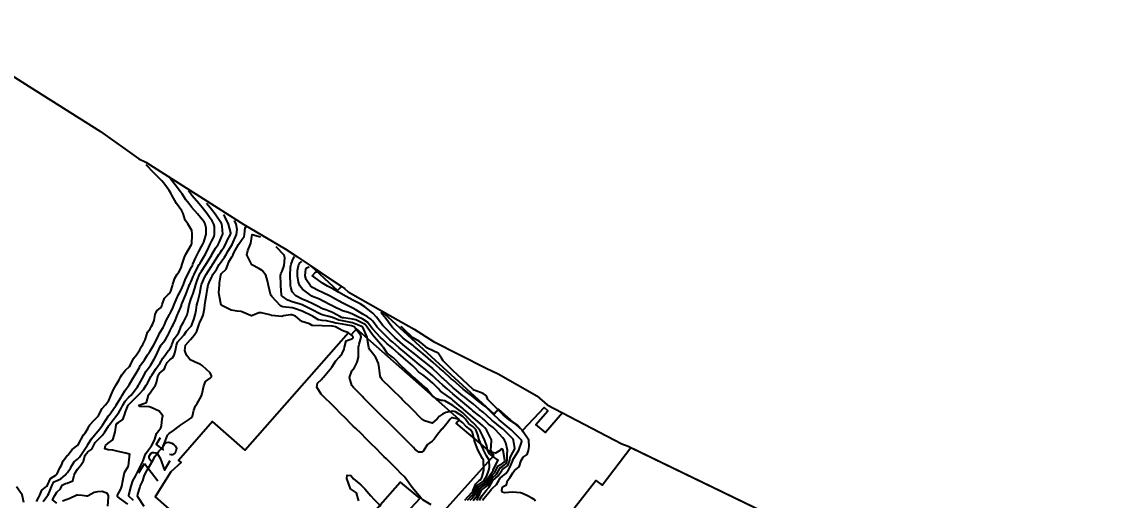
# Model space of a CAD drawing. Header units: metres. Extents: x 307586 to 320046, y 7427249 to 7434250.
# Drawn here: x 311920.1 to 312136.7, y 7432138.3 to 7432232.8 of the extents above; entities that cross this region are included whole.
import ezdxf
from ezdxf.enums import TextEntityAlignment as Align

# ---------------------------------------------------------------- set-up
doc = ezdxf.new("R2010")
doc.units = ezdxf.units.M
doc.header["$MEASUREMENT"] = 0
for name, color, linetype in [('Area', 45, 'Continuous'), ('Cotas', 45, 'Continuous'), ('Curvas de Nivel 1m', 11, 'Continuous'), ('Curvas de Nivel 5m', 15, 'Continuous'), ('Edificações', 30, 'Continuous')]:
    doc.layers.add(name, color=color, linetype=linetype)
doc.styles.add('Style-STANDARD', font='STANDARD.shx')

msp = doc.modelspace()

# ---------------------------------------------------------------- linework, layer by layer
at = {"layer": 'Area'}
msp.add_polyline3d([(311901.35, 7432232.8, 719.71), (311921.49, 7432220.05, 719.73), (311935.56, 7432211.12, 719.61), (311943.19, 7432205.7, 719.71), (311944.55, 7432205.05, 719.75), (311963.91, 7432192.76, 725.03), (311972.11, 7432187.94, 727.33), (311974.38, 7432186.45, 735.1), (311983.79, 7432180.11, 730.23), (311984.56, 7432179.41, 730), (311993.38, 7432174.41, 730.8), (311997.56, 7432172.08, 731.86), (312001.37, 7432169.6, 732.36), (312011.8, 7432164.34, 738.48), (312014.19, 7432163.19, 738.54), (312021.83, 7432158.84, 737.63), (312023.85, 7432157.1, 737.73), (312038.64, 7432149.41, 734.71), (312039.84, 7432148.93, 734.97), (312091.44, 7432123.96, 744.19)], dxfattribs=at)
at = {"layer": 'Curvas de Nivel 1m', "flags": 128}
for points, elevation in [([(311924.23, 7432137.96), (311924.98, 7432138.94), (311925.18, 7432139.22), (311925.36, 7432139.58), (311926.01, 7432141.2), (311926.37, 7432141.84), (311927.02, 7432142.16), (311927.77, 7432142.44), (311928.58, 7432143.17), (311928.78, 7432143.43), (311929.04, 7432143.74), (311929.66, 7432144.55), (311929.97, 7432145.16), (311930.37, 7432145.85), (311931.07, 7432146.36), (311931.46, 7432146.76), (311931.68, 7432147.14), (311932.88, 7432148.9), (311933.04, 7432149.12), (311933.1, 7432149.24), (311933.84, 7432150.39), (311934.4, 7432151.11), (311934.72, 7432151.52), (311935.14, 7432151.94), (311935.66, 7432152.58), (311935.99, 7432153.09), (311937.17, 7432154.89), (311937.25, 7432154.99), (311937.3, 7432155.07), (311938.07, 7432156.18), (311938.71, 7432157.05), (311938.91, 7432157.35), (311939.21, 7432157.87), (311939.66, 7432158.61), (311939.94, 7432159.04), (311940.43, 7432159.84), (311941.24, 7432161.03), (311941.99, 7432162.29), (311942.47, 7432163.01), (311943.29, 7432164.48), (311943.45, 7432164.84), (311943.55, 7432165), (311944.29, 7432166.01), (311944.87, 7432166.98), (311945.05, 7432167.26), (311945.33, 7432167.66), (311946.11, 7432168.97), (311946.9, 7432170.5), (311947.09, 7432170.95), (311947.18, 7432171.14), (311947.37, 7432171.43), (311947.96, 7432172.37), (311948.22, 7432172.94), (311948.56, 7432173.78), (311949.22, 7432174.93), (311949.29, 7432175.05), (311949.42, 7432175.27), (311949.95, 7432176.41), (311950.15, 7432176.92), (311950.53, 7432177.84), (311951.02, 7432178.91), (311951.17, 7432179.21), (311951.47, 7432179.72), (311952, 7432180.9), (311952.4, 7432181.99), (311952.82, 7432182.89), (311953.53, 7432184.24), (311953.74, 7432184.67), (311953.83, 7432184.88), (311954.34, 7432186.08), (311954.76, 7432186.87), (311955.05, 7432187.39), (311955.58, 7432188.39), (311955.81, 7432188.86), (311955.98, 7432189.25), (311956.47, 7432190.85), (311956.48, 7432191.99), (311956.28, 7432192.85), (311956.06, 7432193.27), (311955.64, 7432193.82), (311954.76, 7432194.87), (311953.67, 7432196.13), (311953.02, 7432196.89), (311952.43, 7432197.64), (311951.7, 7432198.79), (311951.62, 7432198.91), (311951.41, 7432199.21), (311950.36, 7432200.6), (311949.35, 7432201.86)], 721), ([(311926.97, 7432137.65), (311926.09, 7432138.32), (311926.55, 7432139.2), (311926.99, 7432139.86), (311927.67, 7432140.51), (311928.02, 7432141.18), (311928.67, 7432141.51), (311929.01, 7432141.6), (311930.11, 7432142.06), (311930.4, 7432143.16), (311930.56, 7432143.63), (311931.05, 7432144.37), (311931.73, 7432145.14), (311932.24, 7432145.96), (311932.57, 7432147.13), (311933.09, 7432147.82), (311933.87, 7432148.33), (311934.27, 7432149.11), (311934.55, 7432149.67), (311935.11, 7432150.25), (311935.98, 7432151.09), (311936.47, 7432151.74), (311937.15, 7432152.87), (311937.22, 7432153), (311937.27, 7432153.07), (311938.06, 7432154.16), (311938.79, 7432155.05), (311938.96, 7432155.27), (311939.18, 7432155.57), (311939.76, 7432156.48), (311940.02, 7432157.04), (311940.45, 7432157.8), (311941.22, 7432158.58), (311941.65, 7432159.02), (311942.91, 7432160.67), (311943.13, 7432161), (311943.17, 7432161.07), (311943.25, 7432161.18), (311943.91, 7432162.34), (311944.22, 7432162.99), (311944.58, 7432163.68), (311945.29, 7432164.62), (311945.53, 7432164.98), (311946.17, 7432166.11), (311946.66, 7432166.96), (311947.34, 7432168.47), (311947.49, 7432168.8), (311947.59, 7432168.95), (311948.39, 7432169.91), (311948.96, 7432170.93), (311949.1, 7432171.2), (311949.38, 7432171.76), (311949.77, 7432172.55), (311949.94, 7432172.92), (311950.4, 7432173.92), (311950.82, 7432174.92), (311950.99, 7432175.35), (311951.44, 7432176.4), (311951.59, 7432176.76), (311951.63, 7432176.91), (311951.73, 7432177.19), (311952.44, 7432178.9), (311953.05, 7432180.46), (311953.21, 7432180.88), (311953.29, 7432181.08), (311953.49, 7432181.5), (311953.92, 7432182.46), (311954.09, 7432182.87), (311954.54, 7432183.86), (311955.12, 7432184.86), (311955.27, 7432185.13), (311955.54, 7432185.55), (311956.04, 7432186.37), (311956.31, 7432186.85), (311956.97, 7432188.24), (311957.25, 7432188.84), (311957.59, 7432189.54), (311958.03, 7432190.39), (311958.15, 7432190.82), (311958.14, 7432192.32), (311958.01, 7432192.83), (311957.64, 7432193.49), (311957.07, 7432194.27), (311956.64, 7432194.85), (311955.67, 7432196.1), (311955.03, 7432196.87), (311953.7, 7432198.42), (311953.5, 7432198.68), (311953.35, 7432198.89), (311953.15, 7432199.17), (311952.97, 7432199.38)], 722), ([(311940.97, 7432137.43), (311939.36, 7432138.66), (311938.98, 7432138.95), (311938.92, 7432139.05), (311938.92, 7432139.12), (311938.98, 7432139.25), (311939.61, 7432140.43), (311939.79, 7432141.04), (311939.99, 7432142.07), (311940.17, 7432143.04), (311940.34, 7432143.73), (311941.05, 7432144.89), (311941.1, 7432145.03), (311941.29, 7432146.82), (311941.34, 7432147.03), (311941.37, 7432147.31), (311941.09, 7432147.43), (311940.61, 7432147.51), (311939.09, 7432147.9), (311938.01, 7432148.14), (311937.09, 7432148.22), (311936.43, 7432148.41), (311936.55, 7432149.08), (311937.11, 7432149.51), (311938, 7432150.18), (311938.28, 7432151.06), (311938.46, 7432151.73), (311938.7, 7432153.05), (311938.84, 7432153.37), (311939.16, 7432153.61), (311940.01, 7432154.2), (311940.3, 7432155.04), (311940.52, 7432155.7), (311941.09, 7432157.03), (311941.13, 7432157.1), (311941.2, 7432157.18), (311943.06, 7432159), (311943.22, 7432159.17), (311944.09, 7432160.14), (311944.64, 7432160.99), (311944.85, 7432161.39), (311945.26, 7432162.11), (311945.56, 7432162.68), (311945.72, 7432162.97), (311946.62, 7432164.29), (311947.08, 7432164.95), (311947.17, 7432165.08), (311947.3, 7432165.29), (311947.94, 7432166.31), (311948.36, 7432166.94), (311948.74, 7432167.52), (311949.34, 7432168.25), (311949.59, 7432168.68), (311949.66, 7432168.93), (311950.12, 7432170.16), (311950.76, 7432170.92), (311951.03, 7432171.25), (311951.38, 7432172.28), (311951.55, 7432172.74), (311951.64, 7432172.91), (311951.96, 7432173.47), (311952.71, 7432174.89), (311952.88, 7432175.43), (311953.13, 7432176.88), (311953.45, 7432177.95), (311953.72, 7432178.62), (311953.81, 7432178.88), (311954.21, 7432180.14), (311954.43, 7432180.87), (311954.7, 7432181.66), (311955.15, 7432182.86), (311955.27, 7432183.11), (311955.52, 7432183.51), (311956.41, 7432184.85), (311956.84, 7432185.54), (311957.56, 7432186.78), (311957.58, 7432186.81), (311957.59, 7432186.83), (311958.32, 7432188.08), (311958.82, 7432188.82), (311959.1, 7432189.3), (311959.6, 7432190.43), (311959.71, 7432190.7), (311959.74, 7432190.81), (311959.63, 7432192.41), (311959.56, 7432192.81), (311959.51, 7432192.94), (311958.25, 7432194.82), (311957.35, 7432196), (311956.55, 7432196.93)], 723), ([(311942.13, 7432138.17), (311941.22, 7432139.03), (311941.17, 7432139.21), (311941.64, 7432141.02), (311942, 7432142.04), (311942.48, 7432143.01), (311943.04, 7432144.07), (311943.34, 7432144.71), (311943.48, 7432145), (311944.01, 7432146.05), (311944.38, 7432146.99), (311944.58, 7432147.49), (311945.1, 7432148.2), (311945.66, 7432148.97), (311946.27, 7432150.12), (311946.51, 7432150.96), (311946.63, 7432151.45), (311947.14, 7432151.99), (311947.54, 7432152.55), (311947.65, 7432152.95), (311947.78, 7432154.33), (311947.94, 7432154.94), (311947.19, 7432155.85), (311945.59, 7432156.59), (311945.2, 7432156.67), (311943.42, 7432156.78), (311943.2, 7432156.89), (311943.18, 7432157), (311943.2, 7432157.02), (311944.66, 7432157.53), (311945.1, 7432158.98), (311945.14, 7432159.07), (311945.23, 7432159.2), (311946.44, 7432160.96), (311946.67, 7432161.54), (311946.98, 7432162.95), (311947.28, 7432163.38), (311948.17, 7432164.06), (311948.51, 7432164.94), (311948.75, 7432165.48), (311949.31, 7432165.99), (311949.85, 7432166.39), (311950.15, 7432166.92), (311950.43, 7432167.83), (311950.59, 7432168.92), (311950.79, 7432169.48), (311951.35, 7432170.06), (311952.11, 7432170.9), (311952.61, 7432171.66), (311953.39, 7432172.49), (311953.58, 7432172.69), (311953.67, 7432172.88), (311954.11, 7432174.17), (311954.33, 7432174.87), (311954.47, 7432175.83), (311954.63, 7432176.87), (311954.8, 7432177.51), (311955.14, 7432178.86), (311955.2, 7432179.13), (311955.48, 7432180.64), (311955.55, 7432180.86), (311956.12, 7432182.24), (311956.44, 7432182.85), (311957.53, 7432184.53), (311957.65, 7432184.71), (311957.72, 7432184.83), (311958.42, 7432185.95), (311959, 7432186.82), (311959.23, 7432187.15), (311959.57, 7432187.65), (311960.03, 7432188.35), (311960.27, 7432188.8), (311960.7, 7432189.69), (311961.26, 7432190.79), (311961.32, 7432191.08), (311960.88, 7432192.8), (311960.16, 7432194.3), (311959.93, 7432194.67)], 724), ([(312000.97, 7432137.32), (311999.32, 7432138.33), (311998.99, 7432138.67), (311997.54, 7432140.34), (311997.01, 7432141.01), (311996.07, 7432142.36), (311995.59, 7432142.92), (311995.04, 7432143.48), (311994.15, 7432144.39), (311993.07, 7432145.46), (311992.09, 7432146.41), (311991.58, 7432146.91), (311991.09, 7432147.42), (311990.1, 7432148.44), (311989.11, 7432149.41), (311988.06, 7432150.46), (311987.14, 7432151.38), (311985.97, 7432152.49), (311985.55, 7432152.89), (311985.16, 7432153.28), (311983.94, 7432154.51), (311983.18, 7432155.26), (311981.9, 7432156.54), (311981.55, 7432156.88), (311981.21, 7432157.22), (311979.86, 7432158.56), (311979.23, 7432159.21), (311978.34, 7432160.58), (311978.48, 7432161.35), (311979.27, 7432162.08), (311979.49, 7432162.35), (311979.63, 7432162.57), (311981.29, 7432164.55), (311982.07, 7432165.78), (311982.74, 7432166.53), (311983.33, 7432167.27), (311983.73, 7432168.13), (311983.79, 7432168.52), (311984.14, 7432169.73), (311985.36, 7432170.22), (311985.51, 7432170.35), (311985.53, 7432170.5), (311985.37, 7432170.74), (311984.57, 7432171.31), (311983.38, 7432171.82), (311982, 7432172.54), (311981.47, 7432172.63), (311981.39, 7432172.64), (311981.29, 7432172.66), (311979.39, 7432172.68), (311977.55, 7432172.75), (311977.39, 7432172.8), (311976.87, 7432173.13), (311975.4, 7432173.6), (311974.1, 7432174.63), (311973.42, 7432174.89), (311973.16, 7432174.9), (311971.78, 7432174.66), (311971.41, 7432174.59), (311970.14, 7432174.68), (311969.41, 7432174.77), (311969.31, 7432174.8), (311967.42, 7432175.27), (311966.85, 7432175.29), (311965.66, 7432174.74), (311965.41, 7432174.69), (311965.21, 7432174.74), (311963.42, 7432175.54), (311962.57, 7432175.63), (311961.43, 7432175.81), (311959.44, 7432176.81), (311959.01, 7432178.81), (311958.98, 7432179.3), (311959.08, 7432180.81), (311959.13, 7432181.17), (311959.37, 7432182.81), (311959.41, 7432182.91), (311959.52, 7432183.04), (311960.44, 7432183.89), (311960.75, 7432184.8), (311960.98, 7432185.35), (311961.56, 7432186.33), (311961.73, 7432186.61), (311961.8, 7432186.79), (311961.95, 7432187.17), (311962.86, 7432188.77), (311963.59, 7432189.86), (311963.98, 7432190.38), (311964.08, 7432190.76), (311964.2, 7432192.18), (311964.4, 7432192.24)], 726), ([(312007.57, 7432138.23), (312009, 7432139.79), (312009.19, 7432140.02), (312009.26, 7432140.21), (312009.75, 7432141.48), (312010.51, 7432142.2), (312010.81, 7432142.42), (312011.04, 7432142.93), (312011.32, 7432144.19), (312011.31, 7432145.96), (312011.27, 7432146.19), (312011.2, 7432146.3), (312011.09, 7432146.47), (312010.14, 7432148.2), (312009.56, 7432149.76), (312009.45, 7432150.21), (312009.14, 7432151.6), (312008.67, 7432152.22), (312007.8, 7432152.87), (312007.17, 7432153.54), (312006.26, 7432154.25), (312005.18, 7432154.55), (312004.93, 7432154.51), (312004.67, 7432154.26), (312004.06, 7432153.38), (312003.15, 7432152.37), (312003.07, 7432152.28), (312002.22, 7432151.21), (312001.5, 7432150.3), (312001.12, 7432149.94), (312000.2, 7432149.23), (311999.61, 7432148.32), (311999.43, 7432147.99), (311999.1, 7432147.73), (311998.52, 7432147.76), (311997.74, 7432148.35), (311997.42, 7432148.67), (311997.11, 7432148.99), (311995.72, 7432150.37), (311995.13, 7432150.95), (311993.68, 7432152.39), (311993.16, 7432152.92), (311992.42, 7432153.66), (311991.64, 7432154.42), (311991.18, 7432154.87), (311989.58, 7432156.45), (311989.21, 7432156.82), (311988.4, 7432157.64), (311987.59, 7432158.47), (311987.41, 7432158.66), (311987.23, 7432158.84), (311985.56, 7432160.5), (311985.25, 7432160.91), (311984.8, 7432162.5), (311985.29, 7432163.83), (311985.76, 7432164.5), (311986.29, 7432165.51), (311986.58, 7432166.49), (311986.59, 7432167.22), (311986.55, 7432168.49), (311986.71, 7432169.12), (311987.13, 7432170.48), (311987.05, 7432170.8), (311985.69, 7432172.5), (311985.39, 7432172.66), (311985.18, 7432172.72), (311983.4, 7432173.03), (311982.13, 7432173.27), (311981.4, 7432173.46), (311980.28, 7432173.69), (311979.4, 7432173.74), (311978.7, 7432173.87), (311977.48, 7432174.6), (311977.41, 7432174.64), (311977.34, 7432174.68), (311975.43, 7432175.58), (311973.95, 7432176.12), (311973.44, 7432176.24), (311971.63, 7432176.47), (311971.44, 7432176.51), (311971.18, 7432176.67), (311969.46, 7432178.48), (311969.3, 7432178.69), (311969.2, 7432178.96), (311968.8, 7432180.7), (311968.6, 7432181.59), (311968.28, 7432182.7), (311967.52, 7432183.68), (311966.89, 7432184.08), (311965.53, 7432184.74), (311964.52, 7432186.75), (311964.73, 7432187.59), (311965.2, 7432188.74), (311965.28, 7432189.05), (311965.57, 7432190.74), (311965.59, 7432190.76), (311967.23, 7432190.3)], 727), ([(312008.14, 7432138.22), (312008.99, 7432139.19), (312009.46, 7432139.75), (312009.65, 7432140.2), (312010.06, 7432141.16), (312011.03, 7432141.81), (312011.25, 7432141.97), (312011.41, 7432142.18), (312011.94, 7432143.08), (312012.33, 7432144.17), (312012.44, 7432144.79), (312012.42, 7432146.17), (312011.9, 7432146.99), (312011.29, 7432148.19), (312011.25, 7432148.33), (312011.11, 7432148.66), (312010.45, 7432150.2), (312010.18, 7432151.16), (312009.76, 7432152.2), (312009.16, 7432152.79), (312008.34, 7432153.4), (312007.7, 7432154.23), (312007.18, 7432154.78), (312005.77, 7432155.68), (312005.2, 7432155.86), (312003.85, 7432155.61), (312003.19, 7432155.28), (312002.6, 7432154.87), (312002.12, 7432154.3), (312001.16, 7432153.47), (311999.6, 7432153.9), (311999.17, 7432154.19), (311999.1, 7432154.26), (311999.03, 7432154.33), (311997.2, 7432156.21), (311997.06, 7432156.36), (311995.22, 7432158.17), (311995, 7432158.38), (311993.24, 7432160.11), (311993.09, 7432160.26), (311992.95, 7432160.4), (311991.27, 7432162.05), (311990.97, 7432162.43), (311990.89, 7432162.82), (311990.68, 7432164.44), (311990.51, 7432165.24), (311989.98, 7432166.44), (311989.33, 7432167.32), (311988.84, 7432167.96), (311988.6, 7432168.46), (311988.42, 7432169.53), (311988.26, 7432170.47), (311987.45, 7432172.42), (311987.41, 7432172.48), (311987.37, 7432172.5), (311985.4, 7432173.29), (311984.39, 7432173.53), (311983.4, 7432173.67), (311982.72, 7432173.84), (311981.41, 7432174.34), (311980.71, 7432174.56), (311979.42, 7432174.88), (311978.92, 7432175.08), (311977.43, 7432175.85), (311975.96, 7432176.61), (311975.45, 7432176.86), (311975.06, 7432177.01), (311973.45, 7432177.47), (311972.58, 7432177.78), (311971.46, 7432178.59), (311971.4, 7432178.67), (311971.37, 7432178.76), (311971.24, 7432180.67), (311971.22, 7432180.94), (311971.16, 7432182.67), (311971.22, 7432182.97), (311971.52, 7432183.49), (311971.89, 7432184.66), (311972.05, 7432186.17), (311971.89, 7432186.67), (311970.3, 7432188.32)], 728), ([(312008.65, 7432138.22), (312008.99, 7432138.6), (312009.72, 7432139.47), (312010.04, 7432140.2), (312010.35, 7432140.86), (312011.02, 7432141.34), (312011.52, 7432141.69), (312011.88, 7432142.18), (312013.05, 7432143.92), (312013.16, 7432144.05), (312013.22, 7432144.16), (312013.8, 7432145.43), (312014.16, 7432146.15), (312013.09, 7432146.92), (312012.37, 7432147.44), (312012.08, 7432148.18), (312011.95, 7432149.02), (312011.47, 7432150.18), (312011.13, 7432150.92), (312010.47, 7432152.2), (312009.17, 7432153.6), (312008.84, 7432153.89), (312008.53, 7432154.22), (312007.19, 7432155.48), (312006.2, 7432156.25), (312005.21, 7432156.95), (312003.64, 7432157.86), (312003.22, 7432157.96), (312002.89, 7432157.95), (312002.01, 7432158.3), (312001.51, 7432158.59), (312001.23, 7432158.83), (311999.99, 7432160.32), (311999.25, 7432161.01), (311997.71, 7432162.35), (311997.46, 7432162.54), (311997.28, 7432162.69), (311995.45, 7432164.38), (311995.3, 7432164.53), (311993.5, 7432166.4), (311993.32, 7432166.54), (311992.26, 7432167.34), (311991.52, 7432168.43), (311991.44, 7432168.52), (311991.34, 7432168.61), (311989.76, 7432170.45), (311989.37, 7432170.92), (311988.29, 7432172.47), (311987.89, 7432172.96), (311987.4, 7432173.27), (311986.03, 7432173.87), (311985.41, 7432174.06), (311983.65, 7432174.28), (311983.41, 7432174.31), (311983.24, 7432174.35), (311982.89, 7432174.53), (311981.43, 7432175.38), (311980.12, 7432175.87), (311979.44, 7432176.1), (311978.45, 7432176.58), (311977.82, 7432176.96), (311977.45, 7432177.14), (311976.54, 7432177.52), (311975.46, 7432177.99), (311974.19, 7432178.63), (311973.47, 7432179.46), (311973.2, 7432180.37), (311973.16, 7432180.64), (311973.14, 7432180.99), (311973.06, 7432182.65), (311973.16, 7432184.28), (311973.23, 7432184.64), (311973.29, 7432184.89), (311973.55, 7432185.66), (311973.84, 7432186.36), (311973.9, 7432186.41)], 729), ([(312009.94, 7432138.2), (312010.31, 7432138.88), (312010.87, 7432140.19), (312010.92, 7432140.28), (312011.01, 7432140.35), (312012.06, 7432141.13), (312012.71, 7432142.16), (312013.04, 7432142.63), (312013.83, 7432143.37), (312014.31, 7432144.15), (312014.59, 7432144.62), (312015.07, 7432144.95), (312015.74, 7432145.47), (312015.94, 7432146.13), (312015.97, 7432147.25), (312016.02, 7432148.13), (312015.7, 7432149.55), (312015.44, 7432150.14), (312015.13, 7432150.56), (312013.64, 7432152.16), (312013.16, 7432152.59), (312012.29, 7432153.3), (312011.33, 7432154.19), (312011.17, 7432154.33), (312010.55, 7432154.83), (312009.2, 7432155.91), (312008.84, 7432156.22), (312007.97, 7432156.98), (312007.22, 7432157.6), (312006.43, 7432158.25), (312005.23, 7432159.27), (312004.07, 7432160.27), (312003.25, 7432160.99), (312001.82, 7432162.3), (312001.54, 7432162.57), (312001.28, 7432162.8), (311999.48, 7432164.33), (311999.3, 7432164.48), (311998.58, 7432165.06), (311997.32, 7432166.1), (311997.01, 7432166.36), (311995.34, 7432167.78), (311994.63, 7432168.39), (311993.35, 7432169.48), (311992.86, 7432169.91), (311992.3, 7432170.42), (311991.38, 7432171.31), (311990.29, 7432172.44), (311989.4, 7432173.61), (311989, 7432174.04), (311988.38, 7432174.47), (311987.42, 7432175.03), (311986.07, 7432175.85), (311985.44, 7432176.21), (311984.82, 7432176.51), (311983.45, 7432177.19), (311982.6, 7432177.67), (311981.46, 7432178.29), (311980.96, 7432178.56), (311979.47, 7432179.33), (311978.62, 7432179.73), (311977.48, 7432180.27), (311977.07, 7432180.6), (311976.25, 7432181.86), (311976.01, 7432182.62), (311976.14, 7432184), (311976.32, 7432184.21), (311976.83, 7432184.4)], 731), ([(312010.51, 7432138.19), (312010.65, 7432138.53), (312010.99, 7432139.16), (312011.84, 7432140.18), (312012.39, 7432140.79), (312013.03, 7432142.03), (312013.07, 7432142.12), (312013.12, 7432142.16), (312014.16, 7432143.03), (312014.92, 7432144.14), (312014.98, 7432144.22), (312015.06, 7432144.28), (312016.08, 7432145.12), (312016.46, 7432146.13), (312016.55, 7432146.66), (312017.1, 7432147.69), (312017.37, 7432148.12), (312017.46, 7432148.47), (312017.24, 7432150.12), (312017.13, 7432150.3), (312015.27, 7432152.14), (312015.15, 7432152.25), (312014.63, 7432152.67), (312013.17, 7432153.84), (312013, 7432153.99), (312012.8, 7432154.17), (312011.19, 7432155.64), (312010.52, 7432156.2), (312009.21, 7432157.26), (312008.69, 7432157.69), (312008.03, 7432158.23), (312007.58, 7432158.59), (312007.23, 7432158.87), (312005.58, 7432160.26), (312005.25, 7432160.55), (312003.31, 7432162.28), (312003.27, 7432162.31), (312002.27, 7432163.28), (312001.29, 7432164.21), (312001.17, 7432164.31), (311999.32, 7432165.84), (311998.7, 7432166.34), (311997.93, 7432166.96), (311997.33, 7432167.43), (311996.16, 7432168.37), (311995.35, 7432169.05), (311993.79, 7432170.4), (311993.37, 7432170.79), (311991.7, 7432172.43), (311991.4, 7432172.77), (311990.12, 7432174.44), (311989.42, 7432175.21), (311987.83, 7432176.47), (311986.89, 7432177.04), (311985.46, 7432177.81), (311984.16, 7432178.51), (311982.64, 7432179.37), (311981.48, 7432180.01), (311980.46, 7432180.56), (311979.49, 7432181.15), (311977.72, 7432182.39), (311977.51, 7432182.54), (311977.47, 7432182.6), (311977.48, 7432182.64), (311978.1, 7432183.3), (311978.29, 7432183.4)], 732), ([(312011.12, 7432138.19), (312011.37, 7432138.57), (312012.69, 7432140.16), (312012.82, 7432140.34), (312013.01, 7432140.56), (312013.82, 7432141.35), (312014.28, 7432142.15), (312014.6, 7432142.58), (312015.04, 7432143), (312015.67, 7432143.51), (312016.17, 7432144.13), (312016.5, 7432144.68), (312017.05, 7432146.12), (312017.06, 7432146.15), (312017.08, 7432146.19), (312018.25, 7432148.1), (312018.88, 7432149.86), (312018.82, 7432150.09), (312017.15, 7432151.74), (312016.72, 7432152.12), (312015.17, 7432153.45), (312014.37, 7432154.15), (312013.19, 7432155.25), (312012.27, 7432156.17), (312011.73, 7432156.7), (312011.21, 7432157.12), (312009.78, 7432158.2), (312009.23, 7432158.66), (312008.37, 7432159.36), (312007.24, 7432160.2), (312007.2, 7432160.24), (312005.27, 7432161.94), (312004.91, 7432162.26), (312003.29, 7432163.72), (312003, 7432163.99), (312002.68, 7432164.29), (312001.31, 7432165.49), (312000.35, 7432166.32), (311999.33, 7432167.2), (311998.71, 7432167.71), (311997.93, 7432168.35), (311997.61, 7432168.62), (311997.35, 7432168.83), (311995.64, 7432170.1), (311995.36, 7432170.32), (311995.3, 7432170.38), (311993.39, 7432172.33), (311993.33, 7432172.4), (311993.06, 7432172.74), (311991.98, 7432174.14), (311991, 7432175.38)], 733), ([(312021.55, 7432138.06), (312021.3, 7432138.38), (312020.99, 7432138.57), (312019.99, 7432139.08), (312019, 7432139.56), (312018.59, 7432139.69), (312017, 7432139.83), (312015.45, 7432139.69), (312015, 7432139.85), (312014.88, 7432140.14), (312014.9, 7432140.25), (312015.01, 7432140.85), (312015.86, 7432141.29), (312016.02, 7432142.13), (312016.48, 7432142.68), (312017.05, 7432143.66), (312017.38, 7432144.12), (312018.31, 7432144.86), (312018.72, 7432146.1), (312019.09, 7432146.73), (312019.89, 7432147.29), (312020.16, 7432148.08), (312020.32, 7432148.87), (312020.21, 7432150.08), (312019.15, 7432151.78), (312018.9, 7432152.09), (312018.04, 7432152.99), (312017.17, 7432153.59), (312016.36, 7432154.13), (312015.19, 7432155.13), (312014.11, 7432156.15), (312013.21, 7432157.07), (312012.65, 7432157.6), (312012.17, 7432158.18), (312011.89, 7432158.84), (312011.23, 7432159.31), (312009.44, 7432160.01), (312009.24, 7432160.15), (312009.21, 7432160.18), (312009.17, 7432160.21), (312007.27, 7432162), (312007.02, 7432162.24), (312005.29, 7432163.8), (312004.81, 7432164.26), (312003.32, 7432165.8), (312002.96, 7432166.29), (312002.34, 7432167.3), (312001.34, 7432167.78), (312000.19, 7432168.32), (311999.35, 7432169.01), (311998.62, 7432169.61), (311997.36, 7432170.31), (311997.29, 7432170.36), (311995.39, 7432172.19), (311995.21, 7432172.38), (311995.08, 7432172.54), (311994.99, 7432172.65)], 734), ([(311986.64, 7432138.14), (311986.54, 7432138.48), (311986.21, 7432139.7), (311985, 7432140.5), (311984.3, 7432142.51), (311984.34, 7432143.21), (311985.04, 7432143.11), (311985.34, 7432142.8), (311985.62, 7432142.49), (311987.01, 7432141.27), (311987.8, 7432140.46), (311988.99, 7432139.12), (311989.58, 7432138.44), (311990.97, 7432137.03)], 726), ([(311920.46, 7432137.78), (311920.11, 7432139.28), (311919, 7432140.85)], 719), ([(311937.02, 7432137.07), (311937.18, 7432138.87), (311937.15, 7432139.07), (311936.99, 7432139.54), (311935.89, 7432139.98), (311934.99, 7432139.91), (311934.35, 7432139.75), (311933.17, 7432139.12), (311933.05, 7432139.05), (311932.98, 7432139.03), (311932.88, 7432139.02), (311931.96, 7432139.14), (311931.08, 7432139.24), (311930.98, 7432139.23), (311930.92, 7432139.21), (311930.76, 7432139.15), (311929.56, 7432138.59), (311928.98, 7432138.41), (311928.07, 7432138.08)], 722)]:
    msp.add_lwpolyline(points, dxfattribs=dict(at, elevation=elevation))
at = {"layer": 'Curvas de Nivel 5m', "flags": 128}
for points, elevation in [([(311922.97, 7432138.01), (311923.4, 7432138.81), (311923.57, 7432139.23), (311924, 7432140.22), (311925, 7432141.02), (311925.11, 7432141.22), (311925.68, 7432142.56), (311926.73, 7432143.19), (311927.04, 7432143.42), (311927.58, 7432144.65), (311927.85, 7432145.18), (311928.23, 7432146.01), (311929.08, 7432147.13), (311929.1, 7432147.15), (311929.11, 7432147.17), (311929.97, 7432148.29), (311931.1, 7432149.1), (311931.15, 7432149.15), (311931.27, 7432149.32), (311932.26, 7432151.13), (311932.65, 7432151.61), (311933.14, 7432152.47), (311933.35, 7432152.92), (311933.48, 7432153.12), (311934.3, 7432153.97), (311935.17, 7432154.89), (311935.28, 7432155.1), (311935.92, 7432156.37), (311936.57, 7432157.08), (311937.21, 7432157.96), (311937.54, 7432158.74), (311937.68, 7432159.07), (311938.18, 7432160.12), (311938.69, 7432161.06), (311938.9, 7432161.4), (311939.26, 7432162.05), (311939.61, 7432162.71), (311939.81, 7432163.04), (311940.45, 7432163.87), (311941.29, 7432164.67), (311941.52, 7432165.03), (311942.1, 7432166.23), (311942.68, 7432167.01), (311943.33, 7432167.94), (311943.72, 7432168.62), (311943.93, 7432168.99), (311944.39, 7432169.95), (311944.73, 7432170.99), (311944.89, 7432171.46), (311945.38, 7432172.13), (311945.7, 7432172.67), (311945.86, 7432172.97), (311946.22, 7432173.79), (311946.41, 7432174.97), (311946.73, 7432175.65), (311947.43, 7432176.28), (311947.7, 7432176.69), (311947.79, 7432176.95), (311948.23, 7432178.17), (311948.98, 7432178.93), (311949.26, 7432179.14), (311949.47, 7432179.57), (311949.82, 7432180.59), (311949.91, 7432180.93), (311950.28, 7432182.15), (311950.77, 7432182.92), (311951.1, 7432183.33), (311951.53, 7432184.17), (311951.75, 7432184.91), (311952.17, 7432186.28), (311952.48, 7432186.9), (311953.58, 7432188.77), (311953.61, 7432188.85), (311953.62, 7432188.88), (311953.69, 7432190.79), (311953.69, 7432190.88), (311953.61, 7432191.53), (311952.82, 7432192.89), (311952.33, 7432193.59), (311951.91, 7432194.91), (311951.66, 7432195.42), (311950.59, 7432196.92), (311949.7, 7432198.57), (311949.52, 7432198.93), (311949.19, 7432199.46), (311948.09, 7432200.95), (311947.73, 7432201.36), (311946.11, 7432202.97), (311944.61, 7432204.57)], 720), ([(311944.2, 7432136.99), (311942.98, 7432138.91), (311942.93, 7432138.95), (311942.91, 7432139), (311942.99, 7432139.44), (311943.33, 7432140.67), (311943.45, 7432141), (311943.93, 7432142.08), (311944.25, 7432142.99), (311944.46, 7432143.56), (311945.05, 7432144.66), (311945.25, 7432144.98), (311945.94, 7432146.1), (311946.37, 7432146.96), (311947.09, 7432147.93), (311947.62, 7432148.43), (311947.96, 7432148.94), (311948.32, 7432149.73), (311948.79, 7432150.93), (311948.9, 7432151.16), (311949.13, 7432151.42), (311950.04, 7432152.02), (311951.15, 7432152.86), (311951.18, 7432152.88), (311951.21, 7432152.91), (311953.17, 7432154.23), (311953.53, 7432154.52), (311953.74, 7432154.87), (311954.04, 7432156.02), (311954.39, 7432156.87), (311954.68, 7432157.39), (311955.22, 7432158.29), (311955.53, 7432158.86), (311955.7, 7432159.33), (311956.03, 7432160.85), (311956.37, 7432161.73), (311957.27, 7432162.39), (311957.5, 7432162.6), (311957.54, 7432162.83), (311957.28, 7432163.43), (311956.55, 7432164.11), (311955.69, 7432164.85), (311955.3, 7432165.12), (311954.9, 7432165.27), (311953.31, 7432165.97), (311952.57, 7432166.89), (311952.25, 7432167.81), (311952.41, 7432168.89), (311953.35, 7432170.03), (311953.76, 7432170.47), (311954.07, 7432170.87), (311954.6, 7432171.65), (311955.02, 7432172.86), (311955.1, 7432173.16), (311955.4, 7432173.76), (311955.89, 7432174.85), (311956.15, 7432176.13), (311956.22, 7432176.85), (311956.34, 7432177.74), (311956.54, 7432178.84), (311956.72, 7432180.08), (311956.88, 7432180.84), (311957.04, 7432181.29), (311957.5, 7432182.26), (311957.7, 7432182.64), (311957.82, 7432182.83), (311958.49, 7432183.85), (311959.05, 7432184.81), (311959.23, 7432185.12), (311959.54, 7432185.55), (311960.09, 7432186.27), (311960.41, 7432186.8), (311960.84, 7432187.53), (311961.58, 7432188.79), (311962.48, 7432190.78), (311962.61, 7432191.79), (311962.42, 7432192.78), (311962.07, 7432193.56)], 725), ([(312009.25, 7432138.21), (312010, 7432139.19), (312010.45, 7432140.2), (312010.63, 7432140.57), (312011.01, 7432140.85), (312011.79, 7432141.41), (312012.31, 7432142.17), (312013.04, 7432143.23), (312013.49, 7432143.71), (312013.74, 7432144.15), (312014.2, 7432145.02), (312015.07, 7432145.58), (312015.4, 7432145.81), (312015.48, 7432146.14), (312015.17, 7432148.08), (312015.15, 7432148.14), (312015.1, 7432148.24), (312014.83, 7432148.42), (312014.63, 7432148.14), (312013.68, 7432147.57), (312013.1, 7432147.7), (312012.83, 7432147.89), (312012.74, 7432148.17), (312012.89, 7432149.94), (312012.86, 7432150.16), (312012.63, 7432150.67), (312011.9, 7432152.18), (312011.55, 7432152.57), (312011.16, 7432152.91), (312009.71, 7432154.2), (312009.18, 7432154.65), (312007.34, 7432156.24), (312007.27, 7432156.3), (312007.2, 7432156.35), (312006.48, 7432156.97), (312005.22, 7432158.04), (312004.94, 7432158.26), (312003.23, 7432159.47), (312002.77, 7432159.82), (312002.33, 7432160.29), (312001.26, 7432161.41), (312000.23, 7432162.32), (311999.28, 7432163.04), (311998.52, 7432163.58), (311997.77, 7432164.35), (311997.3, 7432164.81), (311995.45, 7432166.38), (311995.32, 7432166.49), (311994.46, 7432167.26), (311993.34, 7432168.23), (311993.25, 7432168.31), (311993.16, 7432168.4), (311992.16, 7432169.23), (311991.36, 7432169.99), (311990.93, 7432170.43), (311989.39, 7432172.05), (311989.1, 7432172.45), (311988.37, 7432173.43), (311987.41, 7432174.02), (311986.42, 7432174.49), (311985.42, 7432175.03), (311984.59, 7432175.35), (311983.43, 7432175.69), (311981.62, 7432176.55), (311981.51, 7432176.61), (311981.44, 7432176.65), (311981.25, 7432176.74), (311979.45, 7432177.65), (311978.84, 7432177.96), (311977.46, 7432178.54), (311977.34, 7432178.6), (311975.48, 7432179.95), (311974.99, 7432180.62), (311974.75, 7432181.37), (311974.53, 7432182.63), (311974.52, 7432183.64), (311974.7, 7432184.63), (311974.99, 7432185.18), (311975.36, 7432185.41)], 730)]:
    msp.add_lwpolyline(points, dxfattribs=dict(at, elevation=elevation))
at = {"layer": 'Edificações'}
for points, elevation in [([(311977.18, 7432184.56), (311982.43, 7432179.67), (311983.21, 7432180.5)], 733.65), ([(312026.89, 7432155.52), (312023.51, 7432151.6), (312021.64, 7432153.22), (312023.99, 7432155.94), (312023.29, 7432156.54), (312018.96, 7432151.99), (312014.25, 7432156.21), (312013.39, 7432155.25), (311990.95, 7432175.79), (311993.38, 7432174.41), (311997.56, 7432172.08), (312001.37, 7432169.6), (312011.8, 7432164.34), (312014.19, 7432163.19), (312021.83, 7432158.84), (312023.85, 7432157.1)], 737.11)]:
    msp.add_lwpolyline(points, close=True, dxfattribs=dict(at, elevation=elevation))
for points in [[(312013.36, 7432147.14), (312005.86, 7432153.5), (312006.45, 7432154.2), (311986.21, 7432172.14), (311985.11, 7432170.9), (311984.6, 7432171.31), (311964.2, 7432148.11), (311957.75, 7432153.78), (311951.01, 7432146.11), (311951.51, 7432145.72), (311949.46, 7432143.85), (311946.41, 7432138.88), (311951.89, 7432134.08), (311947.91, 7432129.55), (311968.34, 7432111.76), (311994.79, 7432141.83), (311998.69, 7432138.57), (311996.84, 7432136.6), (311997.08, 7432136.37), (311988.03, 7432124.6), (311993.46, 7432120.42), (312002.79, 7432132.45), (312001.29, 7432133.62)], [(312044.9, 7432146.48), (312091.44, 7432123.96), (312105.86, 7432118.77), (312110.22, 7432117.68), (312116.54, 7432116.03), (312125.08, 7432114.36), (312136.69, 7432105.37), (312133.35, 7432101.11), (312134.55, 7432100.18), (312101.51, 7432058.07), (312100.55, 7432058.81), (312096.66, 7432053.8), (312044.9, 7432093.91), (312014.42, 7432117.83), (312033.51, 7432142.16), (312034.73, 7432141.21), (312040.43, 7432148.64)]]:
    msp.add_lwpolyline(points, close=True, dxfattribs=at)

# ---------------------------------------------------------------- texts
at = {"layer": 'Cotas', "style": 'Style-STANDARD'}
msp.add_text('725', height=4, rotation=58.6146, dxfattribs=at).set_placement((311947.08, 7432146.18, 725), align=Align.MIDDLE_CENTER)

doc.saveas('drawing.dxf')
